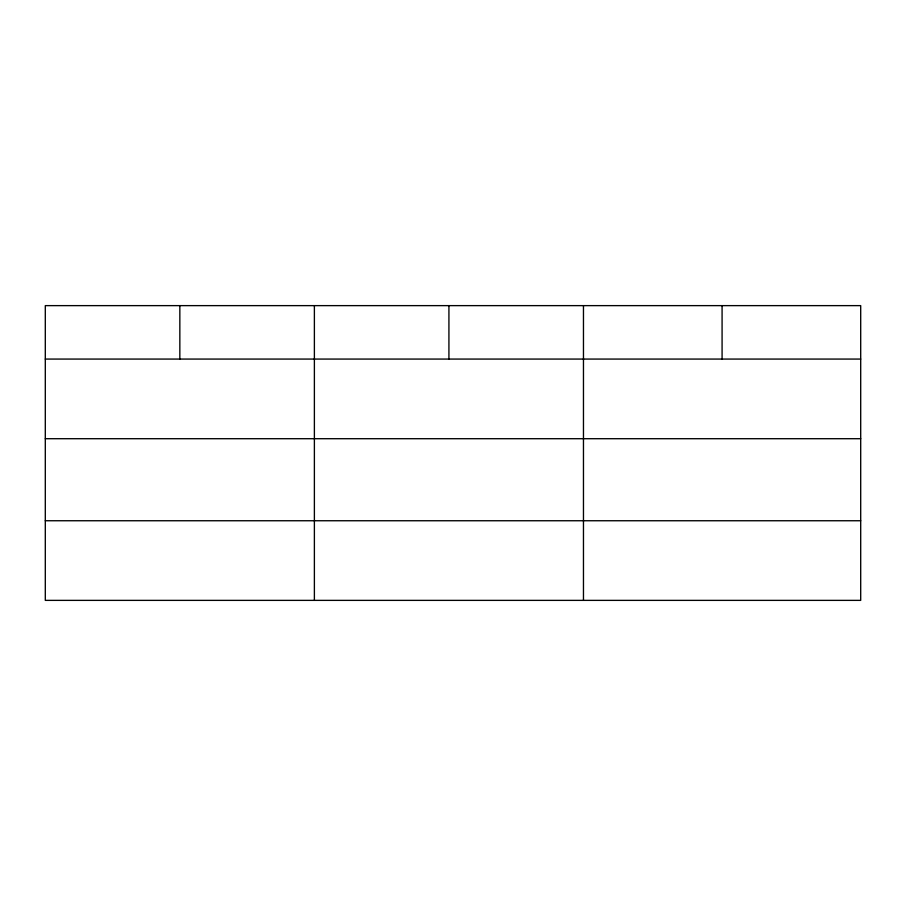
<?xml version="1.0" encoding="UTF-8"?>
<svg xmlns="http://www.w3.org/2000/svg" width="906" height="906" viewBox="0 0 906 906"><rect width="100%" height="100%" fill="white"/><g stroke="black" fill="none" stroke-linecap="round" stroke-linejoin="round"><path stroke-width="1.36" d="M860.7 438.708L860.7 305.628L45.3 305.628L45.3 600.372L860.7 600.372L860.7 438.708L45.3 438.708M45.3 359.07L860.7 359.07M45.3 520.746L860.7 520.746M722.082 305.628L722.082 359.07M583.464 305.628L583.464 600.372M448.923 305.628L448.923 359.07M314.382 305.628L314.382 600.372M179.841 305.628L179.841 359.07"/></g></svg>
